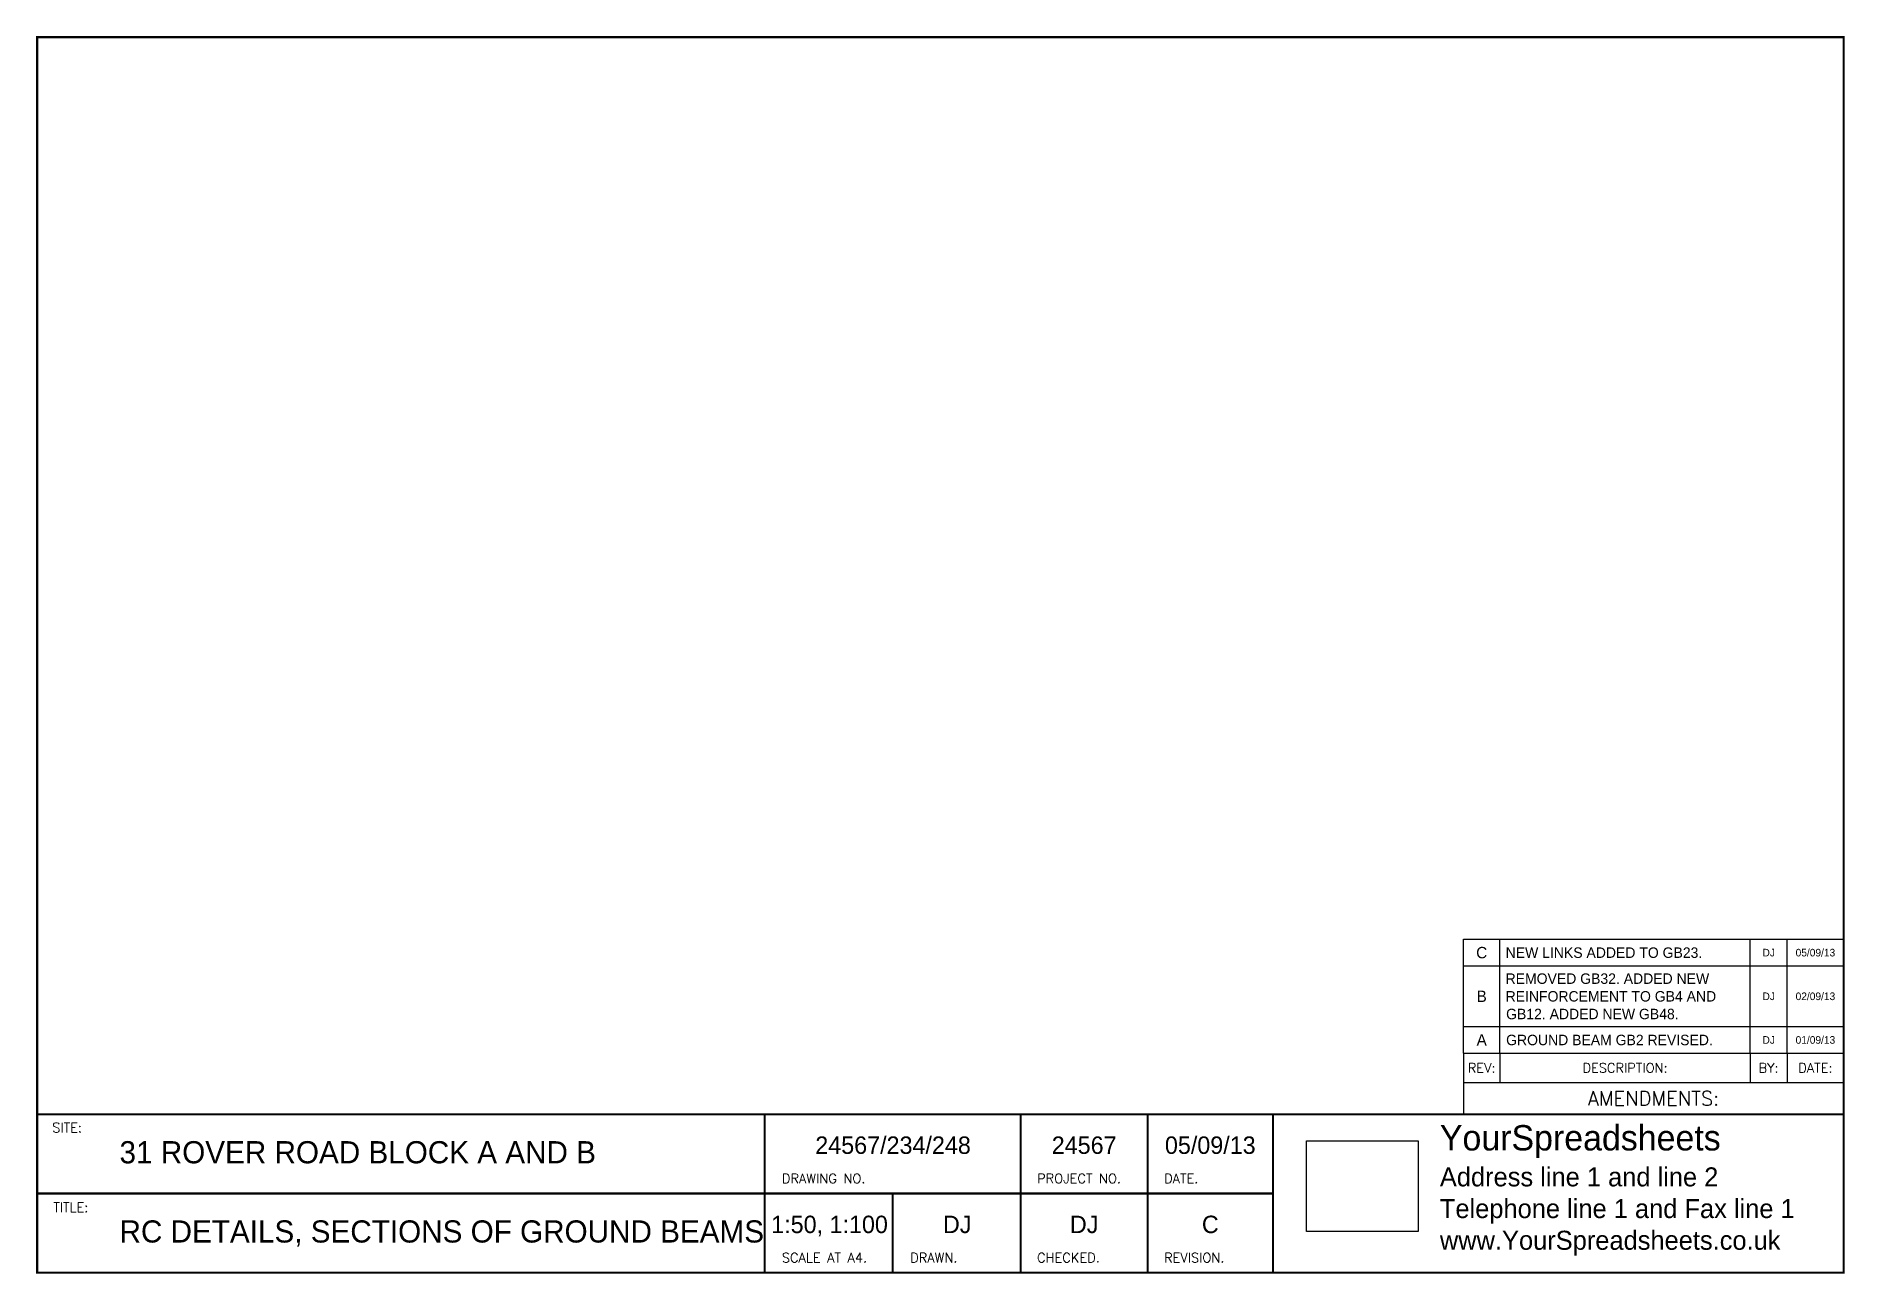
# Paper-space layout 'A4 horizontal' of a CAD drawing. Extents: x -45 to 240, y 45 to 240.
import ezdxf
from ezdxf.enums import TextEntityAlignment as Align

# ---------------------------------------------------------------- set-up
doc = ezdxf.new("R2010")
doc.units = 0
doc.layers.get('0').update_dxf_attribs({"linetype": 'CONTINUOUS'})
for name, color, linetype in [('YS-TEXT-LARGE', 250, 'CONTINUOUS'), ('YS-TEXT-MEDIUM', 6, 'CONTINUOUS'), ('YS-TEXT-SMALL', 2, 'CONTINUOUS'), ('YS-TITLEBLOCK-BORDERS', 154, 'CONTINUOUS'), ('YS-TITLEBLOCK-TEXT-NONEDITABLE', 154, 'CONTINUOUS')]:
    doc.layers.add(name, color=color, linetype=linetype)
doc.styles.add('ROMANS', font='romans.shx')
doc.styles.add('YS TEXT', font='GOTHIC.TTF')
picture_1 = doc.add_image_def('image1.jpg', size_in_pixel=(739, 600))

# ---------------------------------------------------------------- blocks, each defined once
blk = doc.blocks.new('A4-YS-titleblock-hor')
at = {"layer": 'YS-TITLEBLOCK-BORDERS', "linetype": 'Continuous'}
blk.add_line((0, 12.5), (194.96, 12.5), dxfattribs=at)
at = {"layer": 'YS-TITLEBLOCK-BORDERS', "linetype": 'Continuous', "const_width": 0.35}
blk.add_lwpolyline([(285, 194.96), (285, 0), (0, 0), (0, 194.96)], close=True, dxfattribs=at)
at = {"layer": 'YS-TITLEBLOCK-BORDERS'}
for points in [[(225, 34.63), (225, 30), (285, 30)], [(230.76, 34.63), (230.76, 30)], [(270.25, 34.63), (270.25, 30)], [(276.08, 34.63), (276.08, 30)], [(225, 30), (225, 25)]]:
    blk.add_lwpolyline(points, dxfattribs=at)
at = {"layer": 'YS-TITLEBLOCK-BORDERS', "linetype": 'Continuous', "const_width": 0.35}
for points in [[(0, 25), (285, 25)], [(114.76, 0), (114.76, 25)], [(155.15, 0), (155.15, 25)], [(175.19, 0), (175.19, 25)], [(194.96, 25), (194.96, 0)], [(0, 12.5), (194.96, 12.5)], [(134.96, 0), (134.96, 12.5)]]:
    blk.add_lwpolyline(points, dxfattribs=at)
at = {"layer": 'YS-TEXT-LARGE', "linetype": 'Continuous', "insert": (221.29, 23.29), "char_height": 5.4, "attachment_point": 1, "style": 'YS TEXT'}
blk.add_mtext('{\\H0.74074x;YourSpreadsheets\\P\\H0.75001x;Address line 1 and line 2\\PTelephone line 1 and Fax line 1\\Pwww.YourSpreadsheets.co.uk }', dxfattribs=at)
at = {"layer": 'YS-TEXT-MEDIUM', "style": 'YS TEXT'}
for tag, p in [('site-single-line', (12.98, 17.26)), ('title-single-line', (12.98, 4.76))]:
    blk.add_attdef(tag, p, '', height=3.5, dxfattribs=at)
for tag, p in [('drawing_number', (135.02, 18.75)), ('project_number', (165.17, 18.75)), ('date', (185.07, 18.75)), ('scale', (125, 6.25)), ('drawn', (145.14, 6.25)), ('checked', (165.17, 6.25)), ('revision', (185.07, 6.25))]:
    blk.add_attdef(tag, text='', height=2.75, dxfattribs=at).set_placement(p, align=Align.CENTER)
at = {"layer": 'YS-TITLEBLOCK-TEXT-NONEDITABLE', "linetype": 'Continuous', "width": 22.6072, "style": 'ROMANS'}
for s, insert, char_height, attachment_point in [('REV:', (227.88, 32.32), 1.5, 5), ('DESCRIPTION:', (250.51, 32.32), 1.5, 5), ('BY:', (273.16, 32.32), 1.5, 5), ('DATE:', (280.54, 32.32), 1.5, 5), ('AMENDMENTS:', (255, 27.5), 2.25, 5), ('SITE:', (2.37, 23.65), 1.5, 1), ('DRAWING NO.', (117.48, 15.62), 1.5, 1), ('PROJECT NO.', (157.74, 15.62), 1.5, 1), ('DATE.', (177.78, 15.62), 1.5, 1), ('TITLE:', (2.53, 11.06), 1.5, 1), ('SCALE AT A4.', (117.48, 3.12), 1.5, 1), ('DRAWN.', (137.72, 3.12), 1.5, 1), ('CHECKED.', (157.74, 3.12), 1.5, 1), ('REVISION.', (177.78, 3.12), 1.5, 1)]:
    blk.add_mtext(s, dxfattribs=dict(at, insert=insert, char_height=char_height, attachment_point=attachment_point))
image = blk.add_image(picture_1, insert=(200.27, 6.51), size_in_units=(17.58, 14.28))
image.dxf.flags = 7
blk = doc.blocks.new('*U2')
at = {"layer": 'YS-TITLEBLOCK-BORDERS'}
for points in [[(0, 7), (100, 7)], [(0, 0), (0, 7)], [(9.61, 0), (9.61, 7)], [(75.41, 0), (75.41, 7)], [(85.13, 0), (85.13, 7)], [(100, 0), (100, 7)], [(0, 0), (100, 0)]]:
    blk.add_lwpolyline(points, dxfattribs=at)
at = {"layer": 'YS-TEXT-SMALL', "style": 'YS TEXT'}
blk.add_attdef('description_001', (11.23, 2.44), '', height=2.75, dxfattribs=at)
for tag, height, p in [('rev', 3, (4.8, 3.5)), ('by', 2, (80.27, 3.5)), ('date', 2, (92.57, 3.5))]:
    blk.add_attdef(tag, text='', height=height, dxfattribs=at).set_placement(p, align=Align.MIDDLE_CENTER)
blk = doc.blocks.new('*U9')
at = {"layer": 'YS-TITLEBLOCK-BORDERS'}
for points in [[(0, 15.96), (100, 15.96)], [(0, 0), (0, 15.96)], [(9.61, 0), (9.61, 15.96)], [(75.41, 0), (75.41, 15.96)], [(85.13, 0), (85.13, 15.96)], [(100, 0), (100, 15.96)], [(0, 0), (100, 0)]]:
    blk.add_lwpolyline(points, dxfattribs=at)
at = {"layer": 'YS-TEXT-SMALL', "style": 'YS TEXT'}
blk.add_attdef('description_001', (11.23, 6.92), '', height=2.75, dxfattribs=at)
for tag, height, p in [('rev', 3, (4.8, 7.98)), ('by', 2, (80.27, 7.98)), ('date', 2, (92.57, 7.98))]:
    blk.add_attdef(tag, text='', height=height, dxfattribs=at).set_placement(p, align=Align.MIDDLE_CENTER)

psp = doc.layouts.new('A4 horizontal')

# ---------------------------------------------------------------- block references
psp.add_blockref('A4-YS-titleblock-hor', (-44.75, 45.16)).add_auto_attribs({'site-single-line': '31 ROVER ROAD BLOCK A AND B', 'title-single-line': 'RC DETAILS, SECTIONS OF GROUND BEAMS', 'drawing_number': '24567/234/248', 'project_number': '24567', 'date': '05/09/13', 'scale': '1:50, 1:100', 'drawn': 'DJ', 'checked': 'DJ', 'revision': 'C'})
ref = psp.add_blockref('*U2', (180.25, 93.57), dxfattribs=dict(xscale=0.6, yscale=0.6, zscale=0.6))
ref.add_attrib('rev', 'C', dxfattribs={"layer": 'YS-TEXT-SMALL', "height": 1.8, "style": 'YS TEXT'}).set_placement((183.14, 95.67), align=Align.MIDDLE_CENTER)
ref.add_attrib('description_001', 'NEW LINKS ADDED TO GB23.', (186.92, 94.84), dxfattribs={"layer": 'YS-TEXT-SMALL', "height": 1.65, "style": 'YS TEXT'})
ref.add_attrib('by', 'DJ', dxfattribs={"layer": 'YS-TEXT-SMALL', "height": 1.2, "style": 'YS TEXT'}).set_placement((228.42, 95.67), align=Align.MIDDLE_CENTER)
ref.add_attrib('date', '05/09/13', dxfattribs={"layer": 'YS-TEXT-SMALL', "height": 1.2, "style": 'YS TEXT'}).set_placement((235.79, 95.67), align=Align.MIDDLE_CENTER)
ref = psp.add_blockref('*U9', (180.25, 83.99), dxfattribs=dict(xscale=0.6, yscale=0.6, zscale=0.6))
ref.add_attrib('rev', 'B', dxfattribs={"layer": 'YS-TEXT-SMALL', "height": 1.8, "style": 'YS TEXT'}).set_placement((183.14, 88.78), align=Align.MIDDLE_CENTER)
ref.add_attrib('description_001', 'REMOVED GB32. ADDED NEW', (186.91, 90.74), dxfattribs={"layer": 'YS-TEXT-SMALL', "height": 1.65, "style": 'YS TEXT'})
ref.add_attrib('by', 'DJ', dxfattribs={"layer": 'YS-TEXT-SMALL', "height": 1.2, "style": 'YS TEXT'}).set_placement((228.42, 88.78), align=Align.MIDDLE_CENTER)
ref.add_attrib('date', '02/09/13', dxfattribs={"layer": 'YS-TEXT-SMALL', "height": 1.2, "style": 'YS TEXT'}).set_placement((235.79, 88.78), align=Align.MIDDLE_CENTER)
ref.add_attrib('description_002', 'REINFORCEMENT TO GB4 AND', (186.91, 87.95), dxfattribs={"layer": 'YS-TEXT-SMALL', "height": 1.65, "style": 'YS TEXT'})
ref.add_attrib('description_003', 'GB12. ADDED NEW GB48.', (186.99, 85.16), dxfattribs={"layer": 'YS-TEXT-SMALL', "height": 1.65, "style": 'YS TEXT'})
ref = psp.add_blockref('*U2', (180.25, 79.79), dxfattribs=dict(xscale=0.6, yscale=0.6, zscale=0.6))
ref.add_attrib('rev', 'A', dxfattribs={"layer": 'YS-TEXT-SMALL', "height": 1.8, "style": 'YS TEXT'}).set_placement((183.14, 81.89), align=Align.MIDDLE_CENTER)
ref.add_attrib('description_001', 'GROUND BEAM GB2 REVISED.', (186.99, 81.06), dxfattribs={"layer": 'YS-TEXT-SMALL', "height": 1.65, "style": 'YS TEXT'})
ref.add_attrib('by', 'DJ', dxfattribs={"layer": 'YS-TEXT-SMALL', "height": 1.2, "style": 'YS TEXT'}).set_placement((228.42, 81.89), align=Align.MIDDLE_CENTER)
ref.add_attrib('date', '01/09/13', dxfattribs={"layer": 'YS-TEXT-SMALL', "height": 1.2, "style": 'YS TEXT'}).set_placement((235.79, 81.89), align=Align.MIDDLE_CENTER)

doc.saveas('drawing.dxf')
